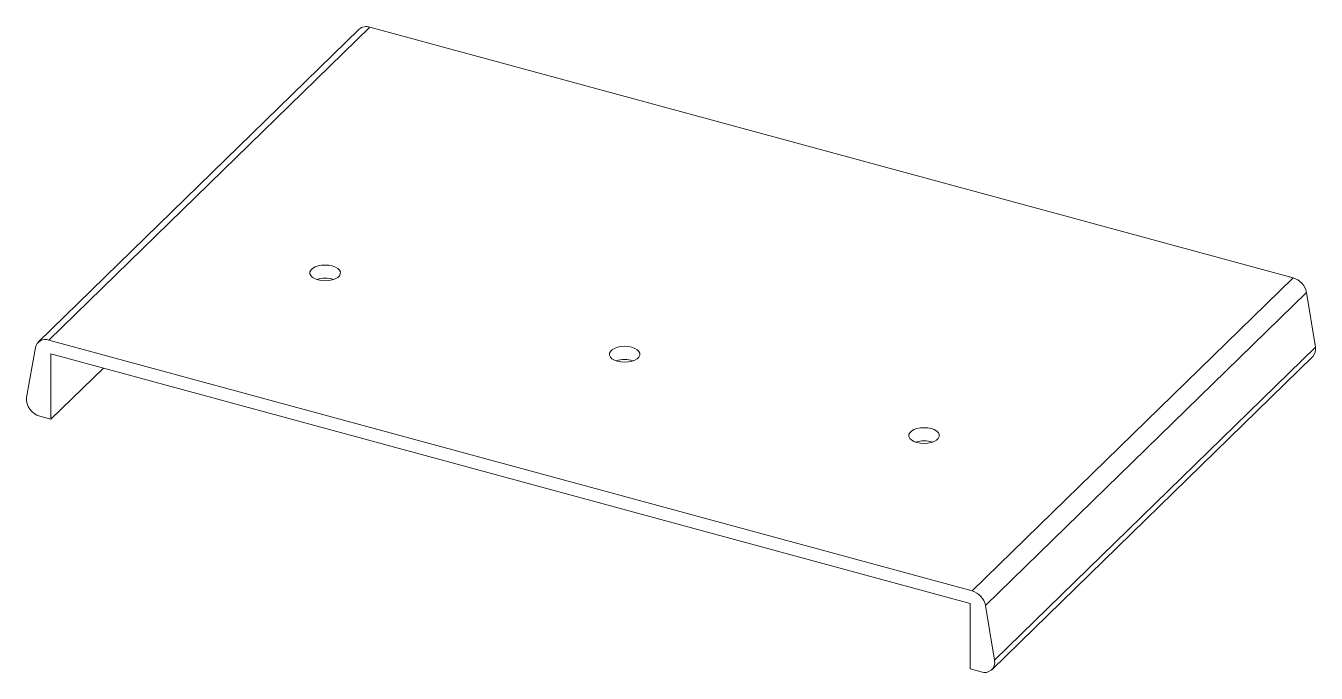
# Model space of a CAD drawing. Header units: millimetres. Extents: x 78 to 346, y 95 to 230.
import ezdxf

# ---------------------------------------------------------------- set-up
doc = ezdxf.new("R2010")
doc.units = ezdxf.units.MM
doc.layers.add('OBJECT', color=4, linetype='Continuous', lineweight=15)

# ---------------------------------------------------------------- blocks, each defined once
blk = doc.blocks.new('Panel, Table Top')
at = {"color": 7, "linetype": 'Continuous', "lineweight": 15}
for p, q in [((-7.726, 2.231), (-12.976, -2.893)), ((-12.802, -2.858), (-7.551, 2.267)), ((7.551, -1.838), (-7.551, 2.267)), ((2.301, -6.962), (7.551, -1.838)), ((2.519, -7.201), (7.769, -2.076)), ((7.917, -2.974), (7.769, -2.076)), ((2.301, -6.962), (-12.802, -2.858)), ((-13.02, -2.978), (-13.167, -3.795)), ((-12.768, -3.081), (2.267, -7.168)), ((-12.768, -4.153), (-12.768, -3.081)), ((2.623, -8.253), (7.873, -3.128)), ((2.667, -8.098), (7.917, -2.974)), ((-12.768, -4.153), (-11.909, -3.315)), ((-12.949, -4.104), (-12.768, -4.153)), ((2.267, -7.168), (2.267, -8.239)), ((2.667, -8.098), (2.519, -7.201)), ((2.267, -8.239), (2.448, -8.288))]:
    blk.add_line(p, q, dxfattribs=at)
at = {"color": 7, "linetype": 'Continuous', "lineweight": 15, "flags": 128}
for points in [[(-8.398, -1.871), (-8.342, -1.882), (-8.282, -1.886), (-8.222, -1.882), (-8.166, -1.871), (-8.116, -1.854), (-8.076, -1.83), (-8.048, -1.803), (-8.034, -1.773), (-8.033, -1.742), (-8.048, -1.712), (-8.076, -1.684), (-8.115, -1.661), (-8.165, -1.643), (-8.221, -1.632), (-8.281, -1.628), (-8.341, -1.632), (-8.397, -1.643), (-8.447, -1.66), (-8.487, -1.684), (-8.515, -1.711), (-8.53, -1.741), (-8.53, -1.772), (-8.516, -1.802), (-8.488, -1.83), (-8.448, -1.853), (-8.398, -1.871)], [(-3.5, -3.202), (-3.444, -3.213), (-3.384, -3.217), (-3.324, -3.213), (-3.268, -3.202), (-3.218, -3.185), (-3.178, -3.162), (-3.15, -3.134), (-3.135, -3.104), (-3.135, -3.073), (-3.15, -3.043), (-3.177, -3.015), (-3.217, -2.992), (-3.267, -2.974), (-3.323, -2.963), (-3.383, -2.959), (-3.443, -2.963), (-3.499, -2.974), (-3.549, -2.992), (-3.589, -3.015), (-3.617, -3.042), (-3.632, -3.072), (-3.632, -3.103), (-3.617, -3.134), (-3.59, -3.161), (-3.55, -3.184), (-3.5, -3.202)], [(1.398, -4.533), (1.454, -4.544), (1.514, -4.548), (1.574, -4.544), (1.63, -4.533), (1.68, -4.516), (1.72, -4.493), (1.748, -4.465), (1.763, -4.435), (1.763, -4.404), (1.749, -4.374), (1.721, -4.346), (1.681, -4.323), (1.631, -4.305), (1.575, -4.294), (1.515, -4.291), (1.455, -4.294), (1.399, -4.305), (1.349, -4.323), (1.309, -4.346), (1.281, -4.373), (1.266, -4.404), (1.266, -4.435), (1.281, -4.465), (1.308, -4.492), (1.348, -4.516), (1.398, -4.533)]]:
    blk.add_lwpolyline(points, dxfattribs=at)
at = {"color": 7, "linetype": 'Continuous', "lineweight": 15}
for centre, radius, start, end in [((-7.608, 2.099), 0.177, 71.1739, 131.7361), ((-8.282, -2.284), 0.443, 71.7416, 108.2584), ((7.465, -2.136), 0.31, 11.1004, 73.8215), ((-12.86, -3.01), 0.163, 68.979, 168.5762), ((7.748, -3.01), 0.172, 316.4878, 12.1489), ((-3.384, -3.616), 0.443, 71.7416, 108.2584), ((-12.874, -3.819), 0.295, 175.3195, 255.1462), ((1.515, -4.947), 0.443, 71.7416, 108.2584), ((2.215, -7.261), 0.31, 11.1004, 73.8215), ((2.506, -8.135), 0.164, 249.2971, 12.8999)]:
    blk.add_arc(centre, radius, start, end, dxfattribs=at)

msp = doc.modelspace()

# ---------------------------------------------------------------- block references
at = {"layer": 'OBJECT', "xscale": 12.7, "yscale": 12.7, "zscale": 12.7}
msp.add_blockref('Panel, Table Top', (245.2, 200.77), dxfattribs=at)

doc.saveas('drawing.dxf')
